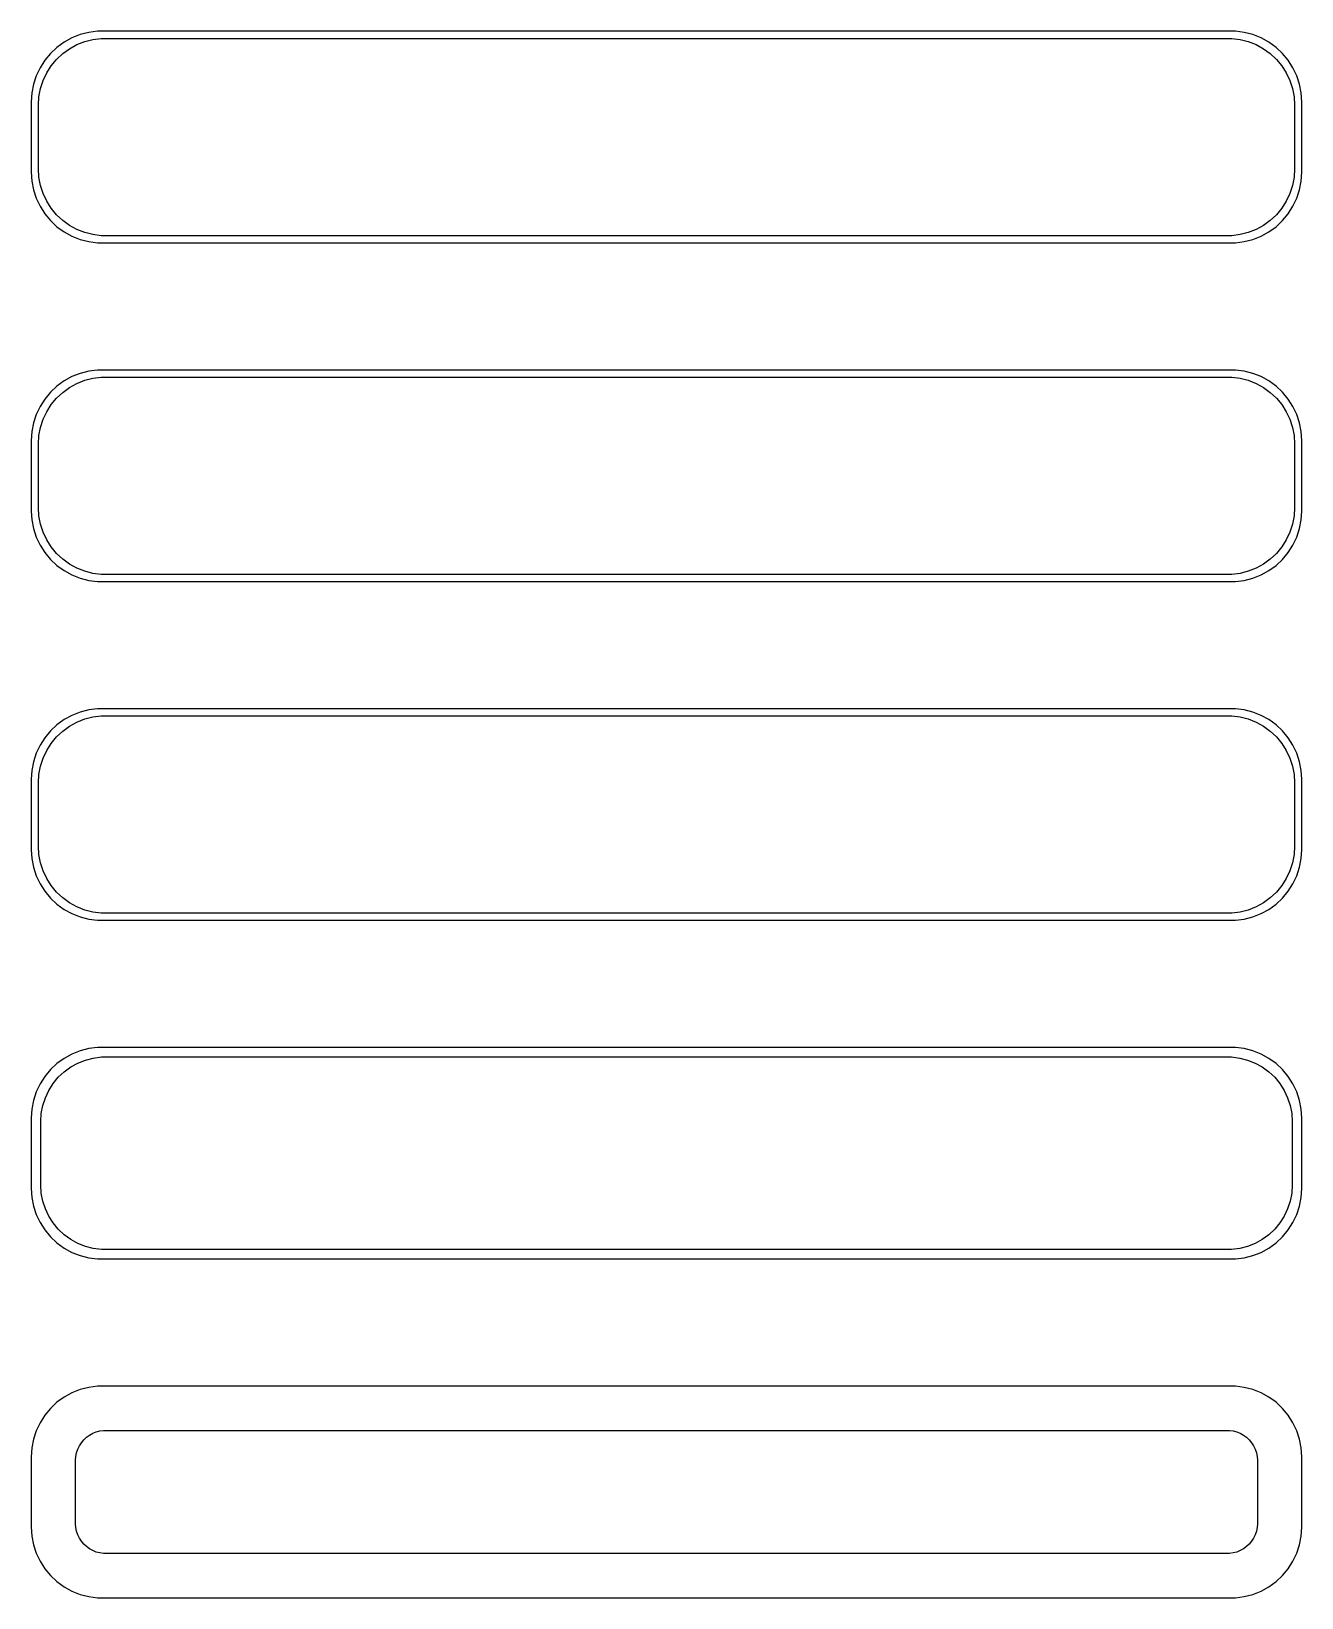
# Model space of a CAD drawing. Header units: metres. Extents: x -45 to 45, y 113 to 223.
import ezdxf

# ---------------------------------------------------------------- set-up
doc = ezdxf.new("R2010")
doc.units = ezdxf.units.M

msp = doc.modelspace()

# ---------------------------------------------------------------- linework, layer by layer
for p, q in [((-41.5451, 223.255), (-42.1289, 223.024)), ((-40.9369, 223.411), (-41.5451, 223.255)), ((-40.3139, 223.49), (-40.9369, 223.411)), ((40.3139, 223.49), (-40.3139, 223.49)), ((40.9369, 223.411), (40.3139, 223.49)), ((41.5451, 223.255), (40.9369, 223.411)), ((42.1289, 223.024), (41.5451, 223.255)), ((-43.1871, 222.353), (-43.6448, 221.923)), ((-42.6791, 222.722), (-43.1871, 222.353)), ((-42.7778, 221.91), (-42.2952, 222.261)), ((-42.1289, 223.024), (-42.6791, 222.722)), ((-42.2952, 222.261), (-41.7724, 222.548)), ((-41.7724, 222.548), (-41.2178, 222.768)), ((-41.2178, 222.768), (-40.6401, 222.916)), ((-40.6401, 222.916), (-40.0482, 222.991)), ((-40.0482, 222.991), (40.0482, 222.991)), ((40.0482, 222.991), (40.6401, 222.916)), ((40.6401, 222.916), (41.2178, 222.768)), ((41.2178, 222.768), (41.7724, 222.548)), ((41.7724, 222.548), (42.2952, 222.261)), ((42.6791, 222.722), (42.1289, 223.024)), ((42.2952, 222.261), (42.7778, 221.91)), ((43.1871, 222.353), (42.6791, 222.722)), ((43.6448, 221.923), (43.1871, 222.353)), ((-44.3815, 220.909), (-44.6489, 220.341)), ((-44.0451, 221.439), (-44.3815, 220.909)), ((-43.6448, 221.923), (-44.0451, 221.439)), ((-43.9124, 220.538), (-43.5928, 221.042)), ((-43.5928, 221.042), (-43.2126, 221.502)), ((-43.2126, 221.502), (-42.7778, 221.91)), ((42.7778, 221.91), (43.2126, 221.502)), ((43.2126, 221.502), (43.5928, 221.042)), ((43.5928, 221.042), (43.9124, 220.538)), ((44.0451, 221.439), (43.6448, 221.923)), ((44.3815, 220.909), (44.0451, 221.439)), ((44.6489, 220.341), (44.3815, 220.909)), ((-44.8429, 219.743), (-44.9606, 219.127)), ((-44.6489, 220.341), (-44.8429, 219.743)), ((-44.3508, 219.431), (-44.1664, 219.999)), ((-44.1664, 219.999), (-43.9124, 220.538)), ((43.9124, 220.538), (44.1664, 219.999)), ((44.1664, 219.999), (44.3508, 219.431)), ((44.8429, 219.743), (44.6489, 220.341)), ((44.9606, 219.127), (44.8429, 219.743)), ((-44.9606, 219.127), (-45, 218.5)), ((-44.5, 218.25), (-44.4625, 218.845)), ((-44.4625, 218.845), (-44.3508, 219.431)), ((44.3508, 219.431), (44.4625, 218.845)), ((44.4625, 218.845), (44.5, 218.25)), ((45, 218.5), (44.9606, 219.127)), ((-45, 218.5), (-45, 213.5)), ((-44.5, 213.75), (-44.5, 218.25)), ((44.5, 218.25), (44.5, 213.75)), ((45, 213.5), (45, 218.5)), ((-45, 213.5), (-44.9606, 212.873)), ((-44.4625, 213.155), (-44.5, 213.75)), ((-44.3508, 212.569), (-44.4625, 213.155)), ((44.4625, 213.155), (44.3508, 212.569)), ((44.5, 213.75), (44.4625, 213.155)), ((44.9606, 212.873), (45, 213.5)), ((-44.9606, 212.873), (-44.8429, 212.257)), ((-44.8429, 212.257), (-44.6489, 211.659)), ((-44.1664, 212.001), (-44.3508, 212.569)), ((-43.9124, 211.462), (-44.1664, 212.001)), ((44.1664, 212.001), (43.9124, 211.462)), ((44.3508, 212.569), (44.1664, 212.001)), ((44.6489, 211.659), (44.8429, 212.257)), ((44.8429, 212.257), (44.9606, 212.873)), ((-44.6489, 211.659), (-44.3815, 211.091)), ((-44.3815, 211.091), (-44.0451, 210.561)), ((-43.5928, 210.958), (-43.9124, 211.462)), ((-43.2126, 210.498), (-43.5928, 210.958)), ((43.5928, 210.958), (43.2126, 210.498)), ((43.9124, 211.462), (43.5928, 210.958)), ((44.0451, 210.561), (44.3815, 211.091)), ((44.3815, 211.091), (44.6489, 211.659)), ((-44.0451, 210.561), (-43.6448, 210.077)), ((-43.6448, 210.077), (-43.1871, 209.647)), ((-42.7778, 210.09), (-43.2126, 210.498)), ((-42.2952, 209.739), (-42.7778, 210.09)), ((42.7778, 210.09), (42.2952, 209.739)), ((43.2126, 210.498), (42.7778, 210.09)), ((43.1871, 209.647), (43.6448, 210.077)), ((43.6448, 210.077), (44.0451, 210.561)), ((-43.1871, 209.647), (-42.6791, 209.278)), ((-42.6791, 209.278), (-42.1289, 208.976)), ((-41.7724, 209.452), (-42.2952, 209.739)), ((-42.1289, 208.976), (-41.5451, 208.745)), ((-41.2178, 209.232), (-41.7724, 209.452)), ((-41.5451, 208.745), (-40.9369, 208.589)), ((-40.6401, 209.084), (-41.2178, 209.232)), ((-40.0482, 209.009), (-40.6401, 209.084)), ((40.0482, 209.009), (-40.0482, 209.009)), ((40.6401, 209.084), (40.0482, 209.009)), ((41.2178, 209.232), (40.6401, 209.084)), ((40.9369, 208.589), (41.5451, 208.745)), ((41.7724, 209.452), (41.2178, 209.232)), ((41.5451, 208.745), (42.1289, 208.976)), ((42.2952, 209.739), (41.7724, 209.452)), ((42.1289, 208.976), (42.6791, 209.278)), ((42.6791, 209.278), (43.1871, 209.647)), ((-40.9369, 208.589), (-40.3139, 208.51)), ((-40.3139, 208.51), (40.3139, 208.51)), ((40.3139, 208.51), (40.9369, 208.589)), ((-42.6791, 198.722), (-43.1871, 198.353)), ((-42.1289, 199.024), (-42.6791, 198.722)), ((-41.5451, 199.255), (-42.1289, 199.024)), ((-41.7724, 198.548), (-41.2178, 198.768)), ((-40.9369, 199.411), (-41.5451, 199.255)), ((-41.2178, 198.768), (-40.6401, 198.916)), ((-40.3139, 199.49), (-40.9369, 199.411)), ((-40.6401, 198.916), (-40.0482, 198.991)), ((40.3139, 199.49), (-40.3139, 199.49)), ((-40.0482, 198.991), (40.0482, 198.991)), ((40.0482, 198.991), (40.6401, 198.916)), ((40.9369, 199.411), (40.3139, 199.49)), ((40.6401, 198.916), (41.2178, 198.768)), ((41.5451, 199.255), (40.9369, 199.411)), ((41.2178, 198.768), (41.7724, 198.548)), ((42.1289, 199.024), (41.5451, 199.255)), ((42.6791, 198.722), (42.1289, 199.024)), ((43.1871, 198.353), (42.6791, 198.722)), ((-43.6448, 197.923), (-44.0451, 197.439)), ((-43.1871, 198.353), (-43.6448, 197.923)), ((-43.2126, 197.502), (-42.7778, 197.91)), ((-42.7778, 197.91), (-42.2952, 198.261)), ((-42.2952, 198.261), (-41.7724, 198.548)), ((41.7724, 198.548), (42.2952, 198.261)), ((42.2952, 198.261), (42.7778, 197.91)), ((42.7778, 197.91), (43.2126, 197.502)), ((43.6448, 197.923), (43.1871, 198.353)), ((44.0451, 197.439), (43.6448, 197.923)), ((-44.3815, 196.909), (-44.6489, 196.341)), ((-44.0451, 197.439), (-44.3815, 196.909)), ((-44.1664, 195.999), (-43.9124, 196.538)), ((-43.9124, 196.538), (-43.5928, 197.042)), ((-43.5928, 197.042), (-43.2126, 197.502)), ((43.2126, 197.502), (43.5928, 197.042)), ((43.5928, 197.042), (43.9124, 196.538)), ((43.9124, 196.538), (44.1664, 195.999)), ((44.3815, 196.909), (44.0451, 197.439)), ((44.6489, 196.341), (44.3815, 196.909)), ((-44.8429, 195.743), (-44.9606, 195.127)), ((-44.6489, 196.341), (-44.8429, 195.743)), ((-44.4625, 194.845), (-44.3508, 195.431)), ((-44.3508, 195.431), (-44.1664, 195.999)), ((44.1664, 195.999), (44.3508, 195.431)), ((44.3508, 195.431), (44.4625, 194.845)), ((44.8429, 195.743), (44.6489, 196.341)), ((44.9606, 195.127), (44.8429, 195.743)), ((-44.9606, 195.127), (-45, 194.5)), ((-45, 194.5), (-45, 189.5)), ((-44.5, 194.25), (-44.4625, 194.845)), ((-44.5, 189.75), (-44.5, 194.25)), ((44.4625, 194.845), (44.5, 194.25)), ((44.5, 194.25), (44.5, 189.75)), ((45, 194.5), (44.9606, 195.127)), ((45, 189.5), (45, 194.5)), ((-45, 189.5), (-44.9606, 188.873)), ((-44.9606, 188.873), (-44.8429, 188.257)), ((-44.4625, 189.155), (-44.5, 189.75)), ((-44.3508, 188.569), (-44.4625, 189.155)), ((44.4625, 189.155), (44.3508, 188.569)), ((44.5, 189.75), (44.4625, 189.155)), ((44.8429, 188.257), (44.9606, 188.873)), ((44.9606, 188.873), (45, 189.5)), ((-44.8429, 188.257), (-44.6489, 187.659)), ((-44.6489, 187.659), (-44.3815, 187.091)), ((-44.1664, 188.001), (-44.3508, 188.569)), ((-43.9124, 187.462), (-44.1664, 188.001)), ((44.1664, 188.001), (43.9124, 187.462)), ((44.3508, 188.569), (44.1664, 188.001)), ((44.3815, 187.091), (44.6489, 187.659)), ((44.6489, 187.659), (44.8429, 188.257)), ((-44.3815, 187.091), (-44.0451, 186.561)), ((-44.0451, 186.561), (-43.6448, 186.077)), ((-43.5928, 186.958), (-43.9124, 187.462)), ((-43.2126, 186.498), (-43.5928, 186.958)), ((-42.7778, 186.09), (-43.2126, 186.498)), ((43.2126, 186.498), (42.7778, 186.09)), ((43.5928, 186.958), (43.2126, 186.498)), ((43.9124, 187.462), (43.5928, 186.958)), ((43.6448, 186.077), (44.0451, 186.561)), ((44.0451, 186.561), (44.3815, 187.091)), ((-43.6448, 186.077), (-43.1871, 185.647)), ((-43.1871, 185.647), (-42.6791, 185.278)), ((-42.2952, 185.739), (-42.7778, 186.09)), ((-41.7724, 185.452), (-42.2952, 185.739)), ((-41.2178, 185.232), (-41.7724, 185.452)), ((41.7724, 185.452), (41.2178, 185.232)), ((42.2952, 185.739), (41.7724, 185.452)), ((42.7778, 186.09), (42.2952, 185.739)), ((42.6791, 185.278), (43.1871, 185.647)), ((43.1871, 185.647), (43.6448, 186.077)), ((-42.6791, 185.278), (-42.1289, 184.976)), ((-42.1289, 184.976), (-41.5451, 184.745)), ((-41.5451, 184.745), (-40.9369, 184.589)), ((-40.6401, 185.084), (-41.2178, 185.232)), ((-40.9369, 184.589), (-40.3139, 184.51)), ((-40.0482, 185.009), (-40.6401, 185.084)), ((-40.3139, 184.51), (40.3139, 184.51)), ((40.0482, 185.009), (-40.0482, 185.009)), ((40.6401, 185.084), (40.0482, 185.009)), ((40.3139, 184.51), (40.9369, 184.589)), ((41.2178, 185.232), (40.6401, 185.084)), ((40.9369, 184.589), (41.5451, 184.745)), ((41.5451, 184.745), (42.1289, 184.976)), ((42.1289, 184.976), (42.6791, 185.278)), ((-40.9369, 175.411), (-41.5451, 175.255)), ((-40.3139, 175.49), (-40.9369, 175.411)), ((40.3139, 175.49), (-40.3139, 175.49)), ((40.9369, 175.411), (40.3139, 175.49)), ((41.5451, 175.255), (40.9369, 175.411)), ((-43.1871, 174.353), (-43.6448, 173.923)), ((-42.6791, 174.722), (-43.1871, 174.353)), ((-42.7778, 173.91), (-42.2952, 174.261)), ((-42.1289, 175.024), (-42.6791, 174.722)), ((-42.2952, 174.261), (-41.7724, 174.548)), ((-41.5451, 175.255), (-42.1289, 175.024)), ((-41.7724, 174.548), (-41.2178, 174.768)), ((-41.2178, 174.768), (-40.6401, 174.916)), ((-40.6401, 174.916), (-40.0482, 174.991)), ((-40.0482, 174.991), (40.0482, 174.991)), ((40.0482, 174.991), (40.6401, 174.916)), ((40.6401, 174.916), (41.2178, 174.768)), ((41.2178, 174.768), (41.7724, 174.548)), ((42.1289, 175.024), (41.5451, 175.255)), ((41.7724, 174.548), (42.2952, 174.261)), ((42.6791, 174.722), (42.1289, 175.024)), ((42.2952, 174.261), (42.7778, 173.91)), ((43.1871, 174.353), (42.6791, 174.722)), ((43.6448, 173.923), (43.1871, 174.353)), ((-44.0451, 173.439), (-44.3815, 172.909)), ((-43.6448, 173.923), (-44.0451, 173.439)), ((-43.5928, 173.042), (-43.2126, 173.502)), ((-43.2126, 173.502), (-42.7778, 173.91)), ((42.7778, 173.91), (43.2126, 173.502)), ((43.2126, 173.502), (43.5928, 173.042)), ((44.0451, 173.439), (43.6448, 173.923)), ((44.3815, 172.909), (44.0451, 173.439)), ((-44.6489, 172.341), (-44.8429, 171.743)), ((-44.3815, 172.909), (-44.6489, 172.341)), ((-44.1664, 171.999), (-43.9124, 172.538)), ((-43.9124, 172.538), (-43.5928, 173.042)), ((43.5928, 173.042), (43.9124, 172.538)), ((43.9124, 172.538), (44.1664, 171.999)), ((44.6489, 172.341), (44.3815, 172.909)), ((44.8429, 171.743), (44.6489, 172.341)), ((-44.9606, 171.127), (-45, 170.5)), ((-44.8429, 171.743), (-44.9606, 171.127)), ((-44.4625, 170.845), (-44.3508, 171.431)), ((-44.3508, 171.431), (-44.1664, 171.999)), ((44.1664, 171.999), (44.3508, 171.431)), ((44.3508, 171.431), (44.4625, 170.845)), ((44.9606, 171.127), (44.8429, 171.743)), ((45, 170.5), (44.9606, 171.127)), ((-45, 170.5), (-45, 165.5)), ((-44.5, 170.25), (-44.4625, 170.845)), ((-44.5, 165.75), (-44.5, 170.25)), ((44.4625, 170.845), (44.5, 170.25)), ((44.5, 170.25), (44.5, 165.75)), ((45, 165.5), (45, 170.5)), ((-45, 165.5), (-44.9606, 164.873)), ((-44.4625, 165.155), (-44.5, 165.75)), ((44.5, 165.75), (44.4625, 165.155)), ((44.9606, 164.873), (45, 165.5)), ((-44.9606, 164.873), (-44.8429, 164.257)), ((-44.8429, 164.257), (-44.6489, 163.659)), ((-44.3508, 164.569), (-44.4625, 165.155)), ((-44.1664, 164.001), (-44.3508, 164.569)), ((44.3508, 164.569), (44.1664, 164.001)), ((44.4625, 165.155), (44.3508, 164.569)), ((44.6489, 163.659), (44.8429, 164.257)), ((44.8429, 164.257), (44.9606, 164.873)), ((-44.6489, 163.659), (-44.3815, 163.091)), ((-43.9124, 163.462), (-44.1664, 164.001)), ((-43.5928, 162.958), (-43.9124, 163.462)), ((43.9124, 163.462), (43.5928, 162.958)), ((44.1664, 164.001), (43.9124, 163.462)), ((44.3815, 163.091), (44.6489, 163.659)), ((-44.3815, 163.091), (-44.0451, 162.561)), ((-44.0451, 162.561), (-43.6448, 162.077)), ((-43.6448, 162.077), (-43.1871, 161.647)), ((-43.2126, 162.498), (-43.5928, 162.958)), ((-42.7778, 162.09), (-43.2126, 162.498)), ((-42.2952, 161.739), (-42.7778, 162.09)), ((42.7778, 162.09), (42.2952, 161.739)), ((43.2126, 162.498), (42.7778, 162.09)), ((43.1871, 161.647), (43.6448, 162.077)), ((43.5928, 162.958), (43.2126, 162.498)), ((43.6448, 162.077), (44.0451, 162.561)), ((44.0451, 162.561), (44.3815, 163.091)), ((-43.1871, 161.647), (-42.6791, 161.278)), ((-42.6791, 161.278), (-42.1289, 160.976)), ((-41.7724, 161.452), (-42.2952, 161.739)), ((-42.1289, 160.976), (-41.5451, 160.745)), ((-41.2178, 161.232), (-41.7724, 161.452)), ((-40.6401, 161.084), (-41.2178, 161.232)), ((-40.0482, 161.009), (-40.6401, 161.084)), ((40.0482, 161.009), (-40.0482, 161.009)), ((40.6401, 161.084), (40.0482, 161.009)), ((41.2178, 161.232), (40.6401, 161.084)), ((41.7724, 161.452), (41.2178, 161.232)), ((41.5451, 160.745), (42.1289, 160.976)), ((42.2952, 161.739), (41.7724, 161.452)), ((42.1289, 160.976), (42.6791, 161.278)), ((42.6791, 161.278), (43.1871, 161.647)), ((-41.5451, 160.745), (-40.9369, 160.589)), ((-40.9369, 160.589), (-40.3139, 160.51)), ((-40.3139, 160.51), (40.3139, 160.51)), ((40.3139, 160.51), (40.9369, 160.589)), ((40.9369, 160.589), (41.5451, 160.745)), ((-42.1289, 151.024), (-42.6791, 150.722)), ((-41.5451, 151.255), (-42.1289, 151.024)), ((-40.9369, 151.411), (-41.5451, 151.255)), ((-40.3139, 151.49), (-40.9369, 151.411)), ((40.3139, 151.49), (-40.3139, 151.49)), ((40.9369, 151.411), (40.3139, 151.49)), ((41.5451, 151.255), (40.9369, 151.411)), ((42.1289, 151.024), (41.5451, 151.255)), ((42.6791, 150.722), (42.1289, 151.024)), ((-43.6448, 149.923), (-44.0451, 149.439)), ((-43.1871, 150.353), (-43.6448, 149.923)), ((-42.6791, 150.722), (-43.1871, 150.353)), ((-42.6684, 149.778), (-42.2032, 150.116)), ((-42.2032, 150.116), (-41.6994, 150.393)), ((-41.6994, 150.393), (-41.1648, 150.604)), ((-41.1648, 150.604), (-40.6079, 150.747)), ((-40.6079, 150.747), (-40.0375, 150.819)), ((-40.0375, 150.819), (40.0375, 150.819)), ((40.0375, 150.819), (40.6079, 150.747)), ((40.6079, 150.747), (41.1648, 150.604)), ((41.1648, 150.604), (41.6994, 150.393)), ((41.6994, 150.393), (42.2032, 150.116)), ((42.2032, 150.116), (42.6684, 149.778)), ((43.1871, 150.353), (42.6791, 150.722)), ((43.6448, 149.923), (43.1871, 150.353)), ((44.0451, 149.439), (43.6448, 149.923)), ((-44.3815, 148.909), (-44.6489, 148.341)), ((-44.0451, 149.439), (-44.3815, 148.909)), ((-43.7621, 148.456), (-43.454, 148.941)), ((-43.454, 148.941), (-43.0875, 149.384)), ((-43.0875, 149.384), (-42.6684, 149.778)), ((42.6684, 149.778), (43.0875, 149.384)), ((43.0875, 149.384), (43.454, 148.941)), ((43.454, 148.941), (43.7621, 148.456)), ((44.3815, 148.909), (44.0451, 149.439)), ((44.6489, 148.341), (44.3815, 148.909)), ((-44.8429, 147.743), (-44.9606, 147.127)), ((-44.6489, 148.341), (-44.8429, 147.743)), ((-44.1846, 147.389), (-44.0069, 147.935)), ((-44.0069, 147.935), (-43.7621, 148.456)), ((43.7621, 148.456), (44.0069, 147.935)), ((44.0069, 147.935), (44.1846, 147.389)), ((44.8429, 147.743), (44.6489, 148.341)), ((44.9606, 147.127), (44.8429, 147.743)), ((-44.9606, 147.127), (-45, 146.5)), ((-45, 146.5), (-45, 141.5)), ((-44.3284, 146.25), (-44.2923, 146.824)), ((-44.2923, 146.824), (-44.1846, 147.389)), ((44.1846, 147.389), (44.2923, 146.824)), ((44.2923, 146.824), (44.3284, 146.25)), ((45, 146.5), (44.9606, 147.127)), ((45, 141.5), (45, 146.5)), ((-44.3284, 141.75), (-44.3284, 146.25)), ((44.3284, 146.25), (44.3284, 141.75)), ((-45, 141.5), (-44.9606, 140.873)), ((-44.2923, 141.176), (-44.3284, 141.75)), ((-44.1846, 140.611), (-44.2923, 141.176)), ((44.2923, 141.176), (44.1846, 140.611)), ((44.3284, 141.75), (44.2923, 141.176)), ((44.9606, 140.873), (45, 141.5)), ((-44.9606, 140.873), (-44.8429, 140.257)), ((-44.8429, 140.257), (-44.6489, 139.659)), ((-44.0069, 140.065), (-44.1846, 140.611)), ((-43.7621, 139.544), (-44.0069, 140.065)), ((44.0069, 140.065), (43.7621, 139.544)), ((44.1846, 140.611), (44.0069, 140.065)), ((44.6489, 139.659), (44.8429, 140.257)), ((44.8429, 140.257), (44.9606, 140.873)), ((-44.6489, 139.659), (-44.3815, 139.091)), ((-44.3815, 139.091), (-44.0451, 138.561)), ((-43.454, 139.059), (-43.7621, 139.544)), ((-43.0875, 138.616), (-43.454, 139.059)), ((43.454, 139.059), (43.0875, 138.616)), ((43.7621, 139.544), (43.454, 139.059)), ((44.0451, 138.561), (44.3815, 139.091)), ((44.3815, 139.091), (44.6489, 139.659)), ((-44.0451, 138.561), (-43.6448, 138.077)), ((-43.6448, 138.077), (-43.1871, 137.647)), ((-43.1871, 137.647), (-42.6791, 137.278)), ((-42.6684, 138.222), (-43.0875, 138.616)), ((-42.2032, 137.884), (-42.6684, 138.222)), ((-41.6994, 137.607), (-42.2032, 137.884)), ((42.2032, 137.884), (41.6994, 137.607)), ((42.6684, 138.222), (42.2032, 137.884)), ((43.0875, 138.616), (42.6684, 138.222)), ((42.6791, 137.278), (43.1871, 137.647)), ((43.1871, 137.647), (43.6448, 138.077)), ((43.6448, 138.077), (44.0451, 138.561)), ((-42.6791, 137.278), (-42.1289, 136.976)), ((-42.1289, 136.976), (-41.5451, 136.745)), ((-41.1648, 137.396), (-41.6994, 137.607)), ((-41.5451, 136.745), (-40.9369, 136.589)), ((-40.6079, 137.253), (-41.1648, 137.396)), ((-40.9369, 136.589), (-40.3139, 136.51)), ((-40.0375, 137.181), (-40.6079, 137.253)), ((-40.3139, 136.51), (40.3139, 136.51)), ((40.0375, 137.181), (-40.0375, 137.181)), ((40.6079, 137.253), (40.0375, 137.181)), ((40.3139, 136.51), (40.9369, 136.589)), ((41.1648, 137.396), (40.6079, 137.253)), ((40.9369, 136.589), (41.5451, 136.745)), ((41.6994, 137.607), (41.1648, 137.396)), ((41.5451, 136.745), (42.1289, 136.976)), ((42.1289, 136.976), (42.6791, 137.278)), ((-42.6791, 126.722), (-43.1871, 126.353)), ((-42.1289, 127.024), (-42.6791, 126.722)), ((-41.5451, 127.255), (-42.1289, 127.024)), ((-40.9369, 127.411), (-41.5451, 127.255)), ((-40.3139, 127.49), (-40.9369, 127.411)), ((40.3139, 127.49), (-40.3139, 127.49)), ((40.9369, 127.411), (40.3139, 127.49)), ((41.5451, 127.255), (40.9369, 127.411)), ((42.1289, 127.024), (41.5451, 127.255)), ((42.6791, 126.722), (42.1289, 127.024)), ((43.1871, 126.353), (42.6791, 126.722)), ((-44.0451, 125.439), (-44.3815, 124.909)), ((-43.6448, 125.923), (-44.0451, 125.439)), ((-43.1871, 126.353), (-43.6448, 125.923)), ((43.6448, 125.923), (43.1871, 126.353)), ((44.0451, 125.439), (43.6448, 125.923)), ((44.3815, 124.909), (44.0451, 125.439)), ((-44.6489, 124.341), (-44.8429, 123.743)), ((-44.3815, 124.909), (-44.6489, 124.341)), ((-40.4019, 124.256), (-40.1453, 124.322)), ((-40.1453, 124.322), (-39.8825, 124.355)), ((-39.8825, 124.355), (39.8825, 124.355)), ((39.8825, 124.355), (40.1453, 124.322)), ((40.1453, 124.322), (40.4019, 124.256)), ((44.6489, 124.341), (44.3815, 124.909)), ((44.8429, 123.743), (44.6489, 124.341)), ((-44.8429, 123.743), (-44.9606, 123.127)), ((-41.7115, 123.027), (-41.5987, 123.266)), ((-41.5987, 123.266), (-41.4567, 123.49)), ((-41.4567, 123.49), (-41.2879, 123.694)), ((-41.2879, 123.694), (-41.0947, 123.875)), ((-41.0947, 123.875), (-40.8804, 124.031)), ((-40.8804, 124.031), (-40.6482, 124.159)), ((-40.6482, 124.159), (-40.4019, 124.256)), ((40.4019, 124.256), (40.6482, 124.159)), ((40.6482, 124.159), (40.8804, 124.031)), ((40.8804, 124.031), (41.0947, 123.875)), ((41.0947, 123.875), (41.2879, 123.694)), ((41.2879, 123.694), (41.4567, 123.49)), ((41.4567, 123.49), (41.5987, 123.266)), ((41.5987, 123.266), (41.7115, 123.027)), ((44.9606, 123.127), (44.8429, 123.743)), ((-44.9606, 123.127), (-45, 122.5)), ((-45, 122.5), (-45, 117.5)), ((-41.8596, 122.25), (-41.843, 122.514)), ((-41.8596, 117.75), (-41.8596, 122.25)), ((-41.843, 122.514), (-41.7934, 122.775)), ((-41.7934, 122.775), (-41.7115, 123.027)), ((41.7115, 123.027), (41.7934, 122.775)), ((41.7934, 122.775), (41.843, 122.514)), ((41.843, 122.514), (41.8596, 122.25)), ((41.8596, 122.25), (41.8596, 117.75)), ((45, 122.5), (44.9606, 123.127)), ((45, 117.5), (45, 122.5)), ((-41.843, 117.486), (-41.8596, 117.75)), ((41.8596, 117.75), (41.843, 117.486)), ((-45, 117.5), (-44.9606, 116.873)), ((-44.9606, 116.873), (-44.8429, 116.257)), ((-41.7934, 117.225), (-41.843, 117.486)), ((-41.7115, 116.973), (-41.7934, 117.225)), ((-41.5987, 116.734), (-41.7115, 116.973)), ((-41.4567, 116.51), (-41.5987, 116.734)), ((41.5987, 116.734), (41.4567, 116.51)), ((41.7115, 116.973), (41.5987, 116.734)), ((41.7934, 117.225), (41.7115, 116.973)), ((41.843, 117.486), (41.7934, 117.225)), ((44.8429, 116.257), (44.9606, 116.873)), ((44.9606, 116.873), (45, 117.5)), ((-44.8429, 116.257), (-44.6489, 115.659)), ((-44.6489, 115.659), (-44.3815, 115.091)), ((-41.2879, 116.306), (-41.4567, 116.51)), ((-41.0947, 116.125), (-41.2879, 116.306)), ((-40.8804, 115.969), (-41.0947, 116.125)), ((-40.6482, 115.841), (-40.8804, 115.969)), ((-40.4019, 115.744), (-40.6482, 115.841)), ((-40.1453, 115.678), (-40.4019, 115.744)), ((-39.8825, 115.645), (-40.1453, 115.678)), ((39.8825, 115.645), (-39.8825, 115.645)), ((40.1453, 115.678), (39.8825, 115.645)), ((40.4019, 115.744), (40.1453, 115.678)), ((40.6482, 115.841), (40.4019, 115.744)), ((40.8804, 115.969), (40.6482, 115.841)), ((41.0947, 116.125), (40.8804, 115.969)), ((41.2879, 116.306), (41.0947, 116.125)), ((41.4567, 116.51), (41.2879, 116.306)), ((44.3815, 115.091), (44.6489, 115.659)), ((44.6489, 115.659), (44.8429, 116.257)), ((-44.3815, 115.091), (-44.0451, 114.561)), ((-44.0451, 114.561), (-43.6448, 114.077)), ((43.6448, 114.077), (44.0451, 114.561)), ((44.0451, 114.561), (44.3815, 115.091)), ((-43.6448, 114.077), (-43.1871, 113.647)), ((-43.1871, 113.647), (-42.6791, 113.278)), ((-42.6791, 113.278), (-42.1289, 112.976)), ((42.1289, 112.976), (42.6791, 113.278)), ((42.6791, 113.278), (43.1871, 113.647)), ((43.1871, 113.647), (43.6448, 114.077)), ((-42.1289, 112.976), (-41.5451, 112.745)), ((-41.5451, 112.745), (-40.9369, 112.589)), ((-40.9369, 112.589), (-40.3139, 112.51)), ((-40.3139, 112.51), (40.3139, 112.51)), ((40.3139, 112.51), (40.9369, 112.589)), ((40.9369, 112.589), (41.5451, 112.745)), ((41.5451, 112.745), (42.1289, 112.976))]:
    msp.add_line(p, q)

doc.saveas('drawing.dxf')
